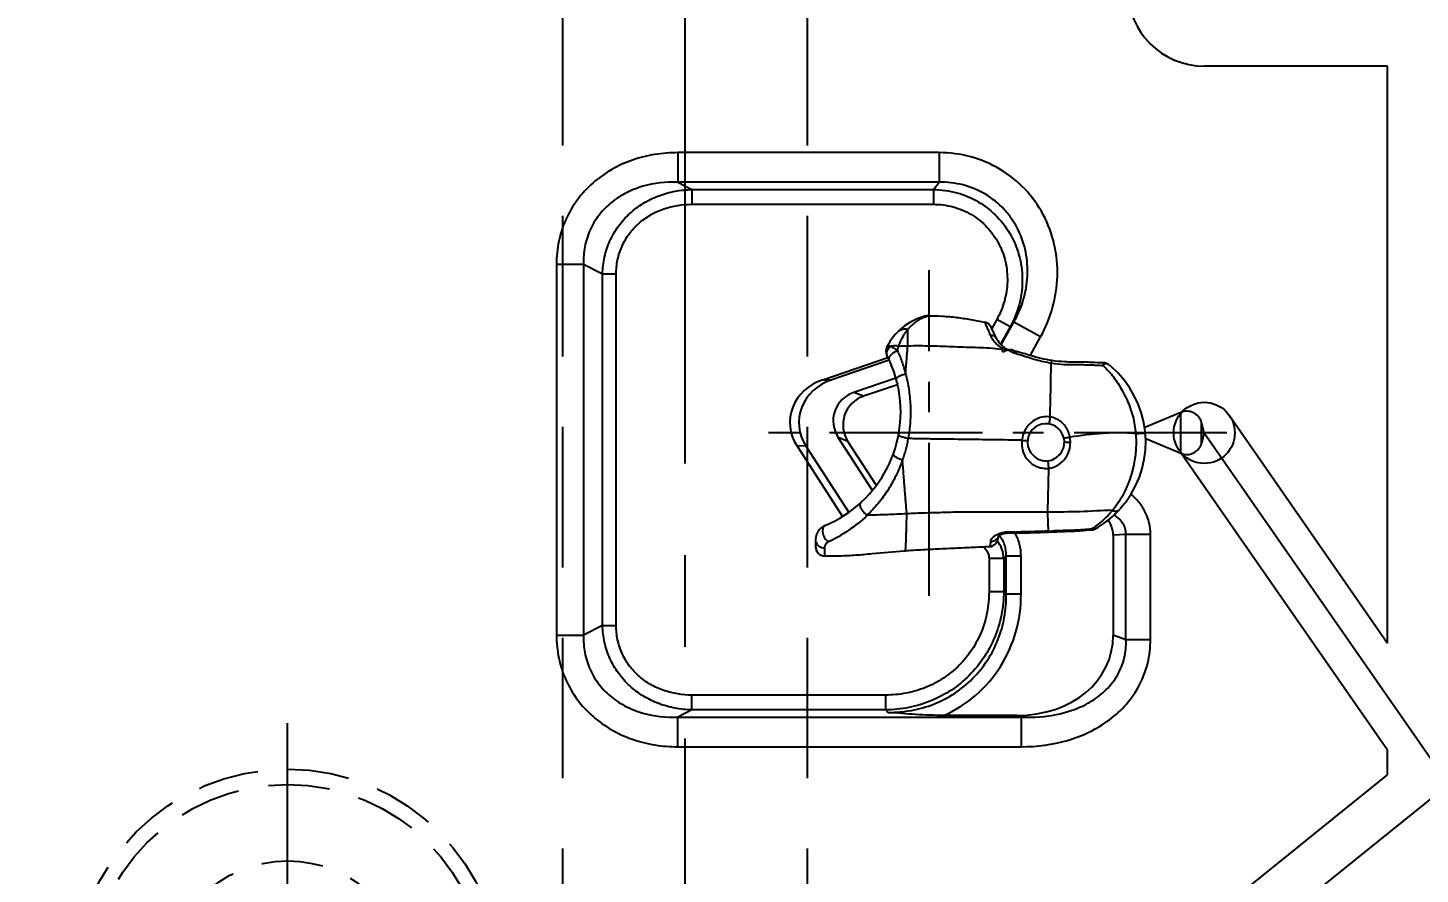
# Model space of a CAD drawing. Header units: millimetres. Extents: x 23075 to 24509, y -21593 to -20579.
# Drawn here: x 24135.58 to 24181.14, y -20863.32 to -20835.64 of the extents above; entities that cross this region are included whole.
import ezdxf

# ---------------------------------------------------------------- set-up
doc = ezdxf.new("R2010")
doc.units = ezdxf.units.MM
doc.header["$LTSCALE"] = 8
for name, pattern in [('CENTER', [2, 1.25, -0.25, 0.25, -0.25]), ('CENTER2', [1.125, 0.75, -0.125, 0.125, -0.125]), ('HIDDEN', [0.375, 0.25, -0.125])]:
    doc.linetypes.add(name, pattern=pattern)
for name, color, linetype in [('Cav-cor', 30, 'Continuous'), ('CL', 1, 'Continuous'), ('SCREW', 52, 'HIDDEN'), ('WT', 4, 'Continuous')]:
    doc.layers.add(name, color=color, linetype=linetype)
doc.layers.add('dim', color=3, linetype='Continuous', lineweight=15)
doc.styles.add('ROMANC', font='RomanC.ttf', dxfattribs={"width": 0.8, "height": 7})

# ---------------------------------------------------------------- blocks, each defined once
blk = doc.blocks.new('cb_8')
at = {"linetype": 'HIDDEN'}
blk.add_circle((0, 0), 7, dxfattribs=at)
at = {"layer": 'SCREW', "linetype": 'CENTER2', "ltscale": 5}
for p, q in [((0, -8.5), (0, 8.5)), ((-8.5, 0), (8.5, 0))]:
    blk.add_line(p, q, dxfattribs=at)
at = {"layer": 'SCREW'}
blk.add_lwpolyline([(-1.732, 3), (-3.464, 0), (-1.732, -3), (1.732, -3), (3.464, 0), (1.732, 3)], close=True, dxfattribs=at)
for radius in [6.5, 4]:
    blk.add_circle((0, 0), radius, dxfattribs=at)
at = {"layer": 'dim', "style": 'ROMANC', "width": 0.8}
blk.add_text('M 8', height=4.1865, dxfattribs=at).set_placement((-5.202, -1.858))

msp = doc.modelspace()

# ---------------------------------------------------------------- linework, layer by layer
at = {"layer": 'Cav-cor', "color": 241}
for p, q in [((24180.076, -20836.885), (24174.076, -20836.885)), ((24180.076, -20855.759), (24180.076, -20836.885)), ((24156.844, -20839.718), (24156.844, -20840.684)), ((24165.402, -20839.718), (24156.844, -20839.718)), ((24165.402, -20839.718), (24165.402, -20840.684)), ((24156.844, -20840.684), (24157.311, -20840.924)), ((24165.402, -20840.684), (24156.844, -20840.684)), ((24165.214, -20840.924), (24165.402, -20840.684)), ((24157.311, -20840.924), (24157.311, -20841.407)), ((24157.311, -20840.924), (24165.214, -20840.924)), ((24165.214, -20840.924), (24165.214, -20841.407)), ((24157.311, -20841.407), (24165.214, -20841.407)), ((24152.875, -20843.365), (24152.875, -20855.505)), ((24152.875, -20843.365), (24153.762, -20843.365)), ((24153.762, -20843.365), (24153.762, -20855.505)), ((24153.762, -20843.365), (24154.386, -20843.687)), ((24154.386, -20855.183), (24154.386, -20843.687)), ((24154.386, -20843.687), (24154.83, -20843.687)), ((24154.83, -20855.183), (24154.83, -20843.687)), ((24167.287, -20845.176), (24167.122, -20845.471)), ((24167.723, -20845.419), (24167.287, -20845.176)), ((24167.435, -20845.999), (24167.846, -20845.261)), ((24167.723, -20845.419), (24167.846, -20845.261)), ((24168.718, -20845.747), (24167.846, -20845.261)), ((24166.988, -20845.494), (24167.016, -20845.558)), ((24167.016, -20845.558), (24167.044, -20845.62)), ((24167.286, -20845.816), (24167.101, -20845.428)), ((24167.723, -20845.419), (24167.41, -20845.979)), ((24168.385, -20846.345), (24168.718, -20845.747)), ((24167.451, -20846.161), (24167.431, -20846.158)), ((24167.451, -20846.161), (24167.488, -20846.239)), ((24167.657, -20846.19), (24167.612, -20846.183)), ((24167.67, -20846.192), (24167.657, -20846.19)), ((24167.729, -20846.2), (24167.67, -20846.192)), ((24167.694, -20846.175), (24167.711, -20846.188)), ((24167.711, -20846.188), (24167.729, -20846.2)), ((24167.884, -20846.276), (24167.905, -20846.209)), ((24161.589, -20847.145), (24163.724, -20846.418)), ((24163.766, -20846.506), (24161.883, -20847.147)), ((24169.068, -20846.6), (24169.083, -20846.507)), ((24161.589, -20847.145), (24161.883, -20847.147)), ((24163.985, -20847.091), (24162.603, -20847.561)), ((24162.925, -20847.689), (24162.603, -20847.561)), ((24164.041, -20847.309), (24162.925, -20847.689)), ((24173.31, -20848.214), (24172.126, -20848.709)), ((24173.31, -20849.556), (24173.31, -20848.214)), ((24174.897, -20848.314), (24180.076, -20855.759)), ((24173.986, -20849.223), (24173.986, -20848.547)), ((24174.076, -20848.885), (24173.986, -20848.547)), ((24174.076, -20848.885), (24173.986, -20849.223)), ((24174.076, -20848.885), (24182.076, -20860.385)), ((24160.74, -20849.302), (24162.241, -20851.618)), ((24160.74, -20849.302), (24161.034, -20849.303)), ((24162.445, -20851.482), (24161.034, -20849.303)), ((24163.216, -20850.768), (24162.094, -20849.036)), ((24162.416, -20849.163), (24162.094, -20849.036)), ((24163.347, -20850.601), (24162.416, -20849.163)), ((24173.31, -20849.556), (24172.159, -20849.075)), ((24180.076, -20859.261), (24173.255, -20849.456)), ((24167.632, -20852.13), (24167.591, -20852.131)), ((24167.646, -20852.13), (24167.632, -20852.13)), ((24167.883, -20852.128), (24167.646, -20852.13)), ((24168.981, -20852.1), (24168.983, -20852.139)), ((24170.386, -20852.029), (24170.26, -20852.04)), ((24161.358, -20852.377), (24161.358, -20852.613)), ((24167.062, -20852.602), (24167.062, -20852.607)), ((24167.366, -20852.246), (24167.344, -20852.267)), ((24171.515, -20852.204), (24171.097, -20852.236)), ((24171.097, -20852.236), (24171.097, -20855.504)), ((24171.515, -20855.653), (24171.515, -20852.204)), ((24172.316, -20852.204), (24171.515, -20852.204)), ((24172.316, -20855.653), (24172.316, -20852.204)), ((24162.148, -20852.911), (24162.148, -20852.915)), ((24164.255, -20852.749), (24164.256, -20852.753)), ((24164.277, -20852.751), (24164.256, -20852.753)), ((24164.298, -20852.75), (24164.277, -20852.751)), ((24164.298, -20852.746), (24164.298, -20852.75)), ((24164.32, -20852.748), (24164.298, -20852.75)), ((24164.32, -20852.744), (24164.32, -20852.748)), ((24167.032, -20852.999), (24167.032, -20854.081)), ((24167.515, -20852.999), (24167.032, -20852.999)), ((24167.598, -20852.913), (24167.515, -20852.999)), ((24167.515, -20852.999), (24167.515, -20854.081)), ((24167.598, -20854.164), (24167.598, -20852.913)), ((24168.081, -20852.913), (24167.598, -20852.913)), ((24168.081, -20854.164), (24168.081, -20852.913)), ((24167.515, -20854.081), (24167.032, -20854.081)), ((24167.515, -20854.081), (24167.598, -20854.164)), ((24168.081, -20854.164), (24167.598, -20854.164)), ((24154.386, -20855.183), (24153.762, -20855.505)), ((24154.386, -20855.183), (24154.83, -20855.183)), ((24152.875, -20855.505), (24153.762, -20855.505)), ((24171.515, -20855.653), (24171.097, -20855.504)), ((24172.316, -20855.653), (24171.515, -20855.653)), ((24157.311, -20857.946), (24157.311, -20857.463)), ((24163.651, -20857.463), (24157.311, -20857.463)), ((24163.651, -20857.946), (24163.651, -20857.463)), ((24157.311, -20857.946), (24156.844, -20858.186)), ((24163.651, -20857.946), (24157.311, -20857.946)), ((24163.651, -20857.946), (24163.734, -20858.029)), ((24156.844, -20859.152), (24156.844, -20858.186)), ((24156.844, -20858.186), (24168.095, -20858.186)), ((24167.931, -20858.128), (24165.555, -20858.128)), ((24168.095, -20858.186), (24167.931, -20858.128)), ((24168.095, -20859.152), (24168.095, -20858.186)), ((24156.844, -20859.152), (24168.095, -20859.152)), ((24180.076, -20860.07), (24180.076, -20859.261)), ((24167.198, -20870.45), (24180.076, -20860.07)), ((24168.139, -20871.618), (24182.076, -20860.385))]:
    msp.add_line(p, q, dxfattribs=at)
msp.add_circle((24174.076, -20848.885), 1, dxfattribs=at)
for centre, radius, start, end in [((24174.076, -20834.385), 2.5, 90, 270), ((24165.471, -20847), 2.01, 106.5718, 152.4621), ((24165.042, -20845.557), 0.505, 89.8922, 106.5447), ((24166.829, -20845.558), 0.302, 25.5101, 78.5779), ((24153.082, -20851.831), 15.281, 23.7372, 23.9811), ((24167.915, -20845.308), 0.923, 203.7242, 208.7833), ((24167.894, -20845.319), 0.899, 208.8649, 220.5581), ((24163.956, -20846.21), 0.301, 152.4621, 207.4492), ((24167.871, -20845.338), 0.869, 220.5491, 226.9783), ((24167.844, -20845.367), 0.83, 226.9965, 234.9114), ((24167.74, -20845.599), 0.502, 205.5164, 232.7292), ((24167.83, -20845.386), 0.806, 234.9636, 237.1593), ((24167.823, -20845.396), 0.794, 237.1537, 240.7575), ((24167.21, -20846.314), 0.387, 43.7332, 48.8405), ((24169.262, -20849.975), 4.136, 114.5681, 115.4027), ((24167.785, -20845.477), 0.704, 247.9584, 255.4148), ((24168.899, -20849.195), 3.275, 113.1442, 114.4597), ((24167.781, -20845.488), 0.693, 255.4571, 259.5905), ((24167.696, -20845.962), 0.202, 255.219, 260.9793), ((24167.783, -20845.48), 0.7, 259.5804, 262.6979), ((24167.697, -20845.954), 0.21, 260.9875, 268.9778), ((24167.697, -20845.948), 0.216, 268.9798, 276.7242), ((24167.959, -20846.457), 0.345, 129.1748, 131.9772), ((24168.084, -20845.679), 0.631, 235.6797, 238.793), ((24168.067, -20845.707), 0.598, 238.7705, 243.9135), ((24167.742, -20846.32), 0.159, 71.861, 79.4511), ((24167.741, -20846.325), 0.164, 61.8065, 71.8326), ((24167.951, -20845.933), 0.281, 241.828, 243.7572), ((24167.944, -20845.946), 0.266, 243.7375, 253.5014), ((24160.121, -20848.202), 4.02, 13.7219, 27.4492), ((24168.056, -20845.731), 0.571, 243.9255, 252.5488), ((24182.152, -20800.713), 47.744, 252.612, 252.8494), ((23358.842, -20830.228), 810.392, 358.717827, 358.842358), ((24168.895, -20849.187), 3.266, 322.8113, 49.2581), ((24160.121, -20848.202), 4.02, 292.6093, 12.9423), ((24164.32, -20847.177), 0.301, 193.7219, 201.8011), ((24173.503, -20848.676), 0.5, 14.91, 112.69), ((24169.013, -20849.228), 0.91, 152.1644, 173.4364), ((24168.99, -20849.217), 0.885, 143.4748, 152.0883), ((24168.895, -20849.187), 0.603, 318.1844, 226.9685), ((24169.031, -20849.228), 0.929, 173.569, 179.3312), ((24173.503, -20849.094), 0.5, 247.31, 345.09), ((24168.895, -20849.187), 3.266, 299.667, 315.4332), ((24167.972, -20848.809), 4.054, 317.4866, 318.8054), ((24167.177, -20848.107), 5.114, 318.7526, 319.6858), ((24168.127, -20849.015), 3.803, 320.8645, 321.4767), ((24161.86, -20852.377), 0.502, 112.6093, 180), ((24167.257, -20793.208), 58.923, 270.60915, 270.79304), ((24168.689, -20841.691), 10.414, 271.6068, 272.2279), ((24169.311, -20850.321), 2.018, 302.1758, 303.8801), ((24161.659, -20852.613), 0.301, 180, 268.0295), ((24167.05, -20852.296), 0.306, 272.2519, 286.0524), ((24166.517, -20853.032), 0.999, 1.9172, 38.445), ((24167.419, -20852.325), 0.0943, 142.591, 148.2012), ((24167.658, -20852.796), 0.627, 92.1922, 100.9225), ((24167.627, -20851.975), 0.194, 272.1663, 276.4824), ((24161.659, -20852.327), 0.327, 251.8268, 267.9621)]:
    msp.add_arc(centre, radius, start, end, dxfattribs=at)
for centre, major_axis, ratio, start_param, end_param in [((24162.181, -20848.548), (1.668, -0.01), 0.89932, 1.939304, 3.675042), ((24162.475, -20848.55), (-1.668, 0.01), 0.89932, -1.202289, 0.533449), ((24162.957, -20848.511), (0.957, -0.379), 0.971024, 2.290463, 4.079566), ((24163.279, -20848.638), (0.957, -0.379), 0.971024, 2.290463, 4.079566), ((24169.848, -20852.269), (-1.247, -0.094), 0.799921, 3.081417, 3.603259), ((24167.35, -20855.022), (3.607, -1.292), 0.782917, -1.141728, 0.273402)]:
    msp.add_ellipse(centre, major_axis=major_axis, ratio=ratio, start_param=start_param, end_param=end_param, dxfattribs=at)
for points, knots in [([(24156.844, -20839.718), (24156.594, -20839.718), (24156.092, -20839.757), (24155.36, -20839.939), (24154.671, -20840.249), (24154.055, -20840.686), (24153.541, -20841.241), (24153.158, -20841.893), (24152.925, -20842.613), (24152.875, -20843.115), (24152.875, -20843.365)], [0, 0, 0, 0, 0.125063, 0.250104, 0.375126, 0.500121, 0.625093, 0.750055, 0.87502, 1, 1, 1, 1]), ([(24168.718, -20845.747), (24168.887, -20845.444), (24169.154, -20844.797), (24169.313, -20843.759), (24169.213, -20842.714), (24168.849, -20841.728), (24168.235, -20840.873), (24167.413, -20840.217), (24166.444, -20839.808), (24165.748, -20839.718), (24165.402, -20839.718)], [0, 0, 0, 0, 0.125057, 0.2501, 0.375118, 0.500111, 0.625081, 0.750042, 0.875012, 1, 1, 1, 1]), ([(24156.844, -20840.684), (24156.463, -20840.671), (24155.88, -20840.734), (24155.163, -20841.011), (24154.672, -20841.321), (24154.261, -20841.733), (24153.958, -20842.23), (24153.784, -20842.786), (24153.756, -20843.173), (24153.762, -20843.365)], [0, 0, 0, 0, 0.248725, 0.373698, 0.498835, 0.624109, 0.749455, 0.874781, 1, 1, 1, 1]), ([(24167.846, -20845.261), (24167.975, -20845.032), (24168.131, -20844.666), (24168.252, -20844.153), (24168.312, -20843.629), (24168.267, -20842.966), (24168.053, -20842.335), (24167.784, -20841.88), (24167.454, -20841.467), (24166.934, -20841.046), (24166.195, -20840.74), (24165.665, -20840.679), (24165.402, -20840.684)], [0, 0, 0, 0, 0.124691, 0.187166, 0.249669, 0.37453, 0.499499, 0.562172, 0.624867, 0.749957, 0.875021, 1, 1, 1, 1]), ([(24154.386, -20843.687), (24154.389, -20843.501), (24154.433, -20843.129), (24154.608, -20842.596), (24154.889, -20842.11), (24155.264, -20841.692), (24155.713, -20841.357), (24156.217, -20841.113), (24156.755, -20840.965), (24157.126, -20840.928), (24157.311, -20840.924)], [0, 0, 0, 0, 0.125053, 0.250289, 0.375426, 0.500551, 0.625589, 0.750509, 0.875312, 1, 1, 1, 1]), ([(24165.214, -20840.924), (24165.472, -20840.927), (24165.99, -20840.998), (24166.711, -20841.305), (24167.325, -20841.793), (24167.788, -20842.426), (24168.069, -20843.157), (24168.154, -20843.935), (24168.044, -20844.709), (24167.848, -20845.193), (24167.723, -20845.419)], [0, 0, 0, 0, 0.124996, 0.250058, 0.375086, 0.500118, 0.62513, 0.750096, 0.875093, 1, 1, 1, 1]), ([(24154.83, -20843.687), (24154.83, -20843.53), (24154.862, -20843.216), (24155.007, -20842.766), (24155.247, -20842.358), (24155.569, -20842.012), (24155.954, -20841.738), (24156.526, -20841.481), (24156.999, -20841.407), (24157.311, -20841.407)], [0, 0, 0, 0, 0.125119, 0.250386, 0.375544, 0.500715, 0.625835, 0.750899, 1, 1, 1, 1]), ([(24165.214, -20841.407), (24165.43, -20841.407), (24165.865, -20841.464), (24166.471, -20841.719), (24166.985, -20842.13), (24167.368, -20842.664), (24167.596, -20843.28), (24167.648, -20843.825), (24167.609, -20844.258), (24167.517, -20844.682), (24167.392, -20844.986), (24167.287, -20845.176)], [0, 0, 0, 0, 0.124948, 0.249931, 0.37487, 0.499823, 0.624791, 0.749758, 0.812368, 0.875028, 1, 1, 1, 1]), ([(24164.372, -20845.502), (24164.398, -20845.472), (24164.463, -20845.402), (24164.574, -20845.3), (24164.664, -20845.235), (24164.71, -20845.206)], [0, 0, 0, 0, 0.262261, 0.638496, 1, 1, 1, 1]), ([(24164.71, -20845.206), (24164.755, -20845.178), (24164.84, -20845.129), (24164.929, -20845.091), (24164.971, -20845.076)], [0, 0, 0, 0, 0.54796, 1, 1, 1, 1]), ([(24164.971, -20845.076), (24164.986, -20845.07), (24165.009, -20845.062), (24165.032, -20845.054), (24165.04, -20845.052)], [0, 0, 0, 0, 0.663101, 1, 1, 1, 1]), ([(24165.043, -20845.052), (24165.198, -20845.053), (24165.508, -20845.059), (24165.972, -20845.102), (24166.432, -20845.171), (24166.736, -20845.232), (24166.888, -20845.262)], [0, 0, 0, 0, 0.249998, 0.499995, 0.749993, 1, 1, 1, 1]), ([(24166.888, -20845.261), (24166.891, -20845.268), (24166.905, -20845.302), (24166.937, -20845.38), (24166.969, -20845.45), (24166.988, -20845.494)], [0, 0, 0, 0, 0.086029, 0.429966, 1, 1, 1, 1]), ([(24164.077, -20846.054), (24164.087, -20846.022), (24164.13, -20845.903), (24164.182, -20845.788), (24164.229, -20845.708)], [0, 0, 0, 0, 0.266128, 1, 1, 1, 1]), ([(24164.372, -20845.502), (24164.32, -20845.492), (24164.216, -20845.49), (24164.118, -20845.529), (24164.078, -20845.557)], [0, 0, 0, 0, 0.519584, 1, 1, 1, 1]), ([(24164.229, -20845.708), (24164.24, -20845.689), (24164.283, -20845.618), (24164.332, -20845.549), (24164.372, -20845.502)], [0, 0, 0, 0, 0.260247, 1, 1, 1, 1]), ([(24164.371, -20846.046), (24164.373, -20845.992), (24164.373, -20845.891), (24164.372, -20845.709), (24164.372, -20845.581), (24164.372, -20845.502)], [0, 0, 0, 0, 0.295642, 0.560899, 1, 1, 1, 1]), ([(24167.07, -20845.68), (24167.116, -20845.683), (24167.204, -20845.708), (24167.268, -20845.777), (24167.286, -20845.816)], [0, 0, 0, 0, 0.516554, 1, 1, 1, 1]), ([(24163.687, -20846.305), (24163.687, -20846.298), (24163.686, -20846.266), (24163.691, -20846.235), (24163.698, -20846.212)], [0, 0, 0, 0, 0.246671, 1, 1, 1, 1]), ([(24163.689, -20846.07), (24163.694, -20846.062), (24163.707, -20846.046), (24163.738, -20846.036), (24163.776, -20846.039), (24163.801, -20846.047), (24163.815, -20846.052)], [0, 0, 0, 0, 0.208429, 0.422805, 0.681133, 1, 1, 1, 1]), ([(24163.698, -20846.212), (24163.701, -20846.204), (24163.712, -20846.173), (24163.728, -20846.144), (24163.743, -20846.124)], [0, 0, 0, 0, 0.245891, 1, 1, 1, 1]), ([(24164.077, -20846.054), (24164.054, -20846.049), (24163.968, -20846.034), (24163.877, -20846.036), (24163.815, -20846.052)], [0, 0, 0, 0, 0.26794, 1, 1, 1, 1]), ([(24163.815, -20846.052), (24163.851, -20846.067), (24163.928, -20846.113), (24163.998, -20846.169), (24164.036, -20846.201)], [0, 0, 0, 0, 0.438617, 1, 1, 1, 1]), ([(24163.816, -20846.339), (24163.843, -20846.307), (24163.912, -20846.251), (24163.992, -20846.214), (24164.036, -20846.201)], [0, 0, 0, 0, 0.483814, 1, 1, 1, 1]), ([(24164.036, -20846.201), (24164.039, -20846.189), (24164.052, -20846.139), (24164.066, -20846.09), (24164.077, -20846.054)], [0, 0, 0, 0, 0.255914, 1, 1, 1, 1]), ([(24164.036, -20846.201), (24164.088, -20846.318), (24164.164, -20846.499), (24164.245, -20846.753), (24164.282, -20846.885), (24164.3, -20846.952)], [0, 0, 0, 0, 0.483133, 0.737338, 1, 1, 1, 1]), ([(24164.3, -20846.952), (24164.306, -20846.871), (24164.319, -20846.713), (24164.337, -20846.481), (24164.354, -20846.26), (24164.369, -20846.116), (24164.371, -20846.046)], [0, 0, 0, 0, 0.267809, 0.523686, 0.769261, 1, 1, 1, 1]), ([(24167.431, -20846.158), (24167.306, -20846.141), (24167.053, -20846.113), (24166.671, -20846.099), (24166.289, -20846.088), (24165.906, -20846.073), (24165.523, -20846.058), (24165.139, -20846.048), (24164.756, -20846.039), (24164.499, -20846.042), (24164.371, -20846.046)], [0, 0, 0, 0, 0.124178, 0.248864, 0.373897, 0.499036, 0.624063, 0.749221, 0.874533, 1, 1, 1, 1]), ([(24167.435, -20845.999), (24167.436, -20846), (24167.446, -20846.008), (24167.456, -20846.016), (24167.465, -20846.023)], [0, 0, 0, 0, 0.121377, 1, 1, 1, 1]), ([(24167.435, -20846.089), (24167.442, -20846.093), (24167.47, -20846.108), (24167.498, -20846.121), (24167.521, -20846.13)], [0, 0, 0, 0, 0.24676, 1, 1, 1, 1]), ([(24167.49, -20846.047), (24167.493, -20846.05), (24167.507, -20846.065), (24167.52, -20846.079), (24167.532, -20846.089)], [0, 0, 0, 0, 0.225535, 1, 1, 1, 1]), ([(24167.532, -20846.089), (24167.539, -20846.096), (24167.572, -20846.125), (24167.611, -20846.149), (24167.644, -20846.157)], [0, 0, 0, 0, 0.223882, 1, 1, 1, 1]), ([(24167.904, -20846.21), (24167.919, -20846.212), (24167.977, -20846.223), (24168.035, -20846.239), (24168.078, -20846.251)], [0, 0, 0, 0, 0.243034, 1, 1, 1, 1]), ([(24163.769, -20846.511), (24163.761, -20846.495), (24163.755, -20846.455), (24163.767, -20846.418), (24163.775, -20846.399)], [0, 0, 0, 0, 0.46511, 1, 1, 1, 1]), ([(24163.775, -20846.399), (24163.778, -20846.394), (24163.789, -20846.373), (24163.804, -20846.353), (24163.816, -20846.339)], [0, 0, 0, 0, 0.235628, 1, 1, 1, 1]), ([(24168.073, -20846.335), (24168.155, -20846.36), (24168.319, -20846.411), (24168.565, -20846.488), (24168.815, -20846.553), (24168.983, -20846.585), (24169.068, -20846.6)], [0, 0, 0, 0, 0.250014, 0.500007, 0.749987, 1, 1, 1, 1]), ([(24168.078, -20846.251), (24168.103, -20846.259), (24168.205, -20846.29), (24168.307, -20846.323), (24168.385, -20846.345)], [0, 0, 0, 0, 0.244551, 1, 1, 1, 1]), ([(24168.385, -20846.345), (24168.5, -20846.378), (24168.73, -20846.443), (24168.965, -20846.488), (24169.083, -20846.507)], [0, 0, 0, 0, 0.500005, 1, 1, 1, 1]), ([(24169.068, -20846.6), (24169.208, -20846.625), (24169.42, -20846.646), (24169.703, -20846.653), (24169.916, -20846.652), (24170.128, -20846.652), (24170.341, -20846.658), (24170.553, -20846.669), (24170.695, -20846.675), (24170.766, -20846.677)], [0, 0, 0, 0, 0.249939, 0.374945, 0.499957, 0.624964, 0.749978, 0.874989, 1, 1, 1, 1]), ([(24169.083, -20846.507), (24169.225, -20846.53), (24169.44, -20846.55), (24169.728, -20846.559), (24169.944, -20846.559), (24170.159, -20846.561), (24170.447, -20846.571), (24170.662, -20846.583), (24170.806, -20846.586)], [0, 0, 0, 0, 0.249943, 0.374951, 0.499965, 0.624972, 0.749983, 1, 1, 1, 1]), ([(24170.766, -20846.677), (24170.772, -20846.657), (24170.781, -20846.63), (24170.796, -20846.6), (24170.803, -20846.589), (24170.806, -20846.586)], [0, 0, 0, 0, 0.632496, 0.851236, 1, 1, 1, 1]), ([(24170.766, -20846.677), (24170.784, -20846.658), (24170.818, -20846.628), (24170.862, -20846.607), (24170.881, -20846.607)], [0, 0, 0, 0, 0.58851, 1, 1, 1, 1]), ([(24170.766, -20846.677), (24170.785, -20846.695), (24170.859, -20846.769), (24170.931, -20846.846), (24170.982, -20846.906)], [0, 0, 0, 0, 0.246776, 1, 1, 1, 1]), ([(24163.999, -20847.14), (24163.997, -20847.134), (24163.997, -20847.116), (24164.015, -20847.088), (24164.034, -20847.07), (24164.046, -20847.06)], [0, 0, 0, 0, 0.183387, 0.528225, 1, 1, 1, 1]), ([(24164.046, -20847.06), (24164.051, -20847.057), (24164.073, -20847.041), (24164.096, -20847.027), (24164.114, -20847.018)], [0, 0, 0, 0, 0.226857, 1, 1, 1, 1]), ([(24164.114, -20847.018), (24164.128, -20847.011), (24164.188, -20846.983), (24164.251, -20846.963), (24164.3, -20846.952)], [0, 0, 0, 0, 0.234891, 1, 1, 1, 1]), ([(24164.3, -20846.952), (24164.322, -20847.035), (24164.362, -20847.203), (24164.409, -20847.459), (24164.439, -20847.721), (24164.458, -20847.941), (24164.465, -20848.119), (24164.465, -20848.299), (24164.453, -20848.524), (24164.429, -20848.792), (24164.403, -20848.97), (24164.387, -20849.058)], [0, 0, 0, 0, 0.121032, 0.243675, 0.367558, 0.492739, 0.555799, 0.619177, 0.746492, 0.873717, 1, 1, 1, 1]), ([(24170.982, -20846.906), (24171.039, -20846.971), (24171.148, -20847.107), (24171.294, -20847.328), (24171.43, -20847.563), (24171.554, -20847.81), (24171.659, -20848.071), (24171.741, -20848.342), (24171.804, -20848.622), (24171.824, -20848.813), (24171.833, -20848.908)], [0, 0, 0, 0, 0.116458, 0.236459, 0.35957, 0.484739, 0.61169, 0.740087, 0.869557, 1, 1, 1, 1]), ([(24169.031, -20848.361), (24168.96, -20848.35), (24168.814, -20848.35), (24168.606, -20848.413), (24168.422, -20848.528), (24168.322, -20848.633), (24168.279, -20848.691)], [0, 0, 0, 0, 0.250526, 0.499822, 0.749334, 1, 1, 1, 1]), ([(24169.031, -20848.361), (24169.027, -20848.39), (24169.02, -20848.431), (24169.011, -20848.485), (24169.004, -20848.52), (24168.998, -20848.548), (24168.993, -20848.57), (24168.989, -20848.583), (24168.987, -20848.589), (24168.986, -20848.59), (24168.985, -20848.59)], [0, 0, 0, 0, 0.367957, 0.540098, 0.693515, 0.821183, 0.917093, 0.977016, 0.992849, 1, 1, 1, 1]), ([(24169.63, -20848.853), (24169.58, -20848.729), (24169.418, -20848.501), (24169.162, -20848.382), (24169.031, -20848.361)], [0, 0, 0, 0, 0.500427, 1, 1, 1, 1]), ([(24164.071, -20848.951), (24164.07, -20848.955), (24164.078, -20848.965), (24164.108, -20848.983), (24164.172, -20849.008), (24164.27, -20849.035), (24164.346, -20849.051), (24164.387, -20849.058)], [0, 0, 0, 0, 0.034285, 0.097206, 0.316918, 0.635061, 1, 1, 1, 1]), ([(24171.833, -20848.908), (24171.654, -20848.893), (24171.294, -20848.877), (24170.574, -20848.902), (24170.037, -20848.973), (24169.681, -20849.027)], [0, 0, 0, 0, 0.249842, 0.499908, 1, 1, 1, 1]), ([(24171.833, -20848.908), (24171.847, -20849.077), (24171.85, -20849.414), (24171.801, -20849.789), (24171.747, -20850.03), (24171.718, -20850.148), (24171.685, -20850.262), (24171.636, -20850.411), (24171.568, -20850.588), (24171.511, -20850.727), (24171.48, -20850.794)], [0, 0, 0, 0, 0.261798, 0.519504, 0.582521, 0.644796, 0.706402, 0.7674, 0.886523, 1, 1, 1, 1]), ([(24171.833, -20848.908), (24171.873, -20848.905), (24171.931, -20848.9), (24172.005, -20848.895), (24172.052, -20848.893), (24172.091, -20848.892), (24172.117, -20848.892), (24172.133, -20848.892), (24172.141, -20848.893), (24172.146, -20848.894), (24172.148, -20848.895), (24172.148, -20848.896)], [0, 0, 0, 0, 0.377563, 0.549708, 0.701303, 0.826318, 0.919635, 0.953256, 0.977732, 0.993056, 1, 1, 1, 1]), ([(24164.387, -20849.058), (24164.376, -20849.119), (24164.351, -20849.239), (24164.309, -20849.419), (24164.26, -20849.595), (24164.221, -20849.711), (24164.201, -20849.769)], [0, 0, 0, 0, 0.251931, 0.502333, 0.751483, 1, 1, 1, 1]), ([(24168.109, -20849.124), (24167.798, -20849.12), (24167.333, -20849.114), (24166.712, -20849.106), (24166.246, -20849.1), (24165.781, -20849.094), (24165.393, -20849.09), (24165.083, -20849.084), (24164.851, -20849.082), (24164.618, -20849.08), (24164.463, -20849.07), (24164.387, -20849.058)], [0, 0, 0, 0, 0.250132, 0.375272, 0.500379, 0.625308, 0.750267, 0.812659, 0.875123, 0.937642, 1, 1, 1, 1]), ([(24168.103, -20849.217), (24168.102, -20849.319), (24168.136, -20849.523), (24168.242, -20849.702), (24168.309, -20849.777)], [0, 0, 0, 0, 0.501283, 1, 1, 1, 1]), ([(24168.109, -20849.124), (24168.143, -20849.128), (24168.191, -20849.131), (24168.249, -20849.131), (24168.272, -20849.13), (24168.281, -20849.128)], [0, 0, 0, 0, 0.603569, 0.83672, 1, 1, 1, 1]), ([(24169.681, -20849.027), (24169.656, -20849.033), (24169.62, -20849.04), (24169.574, -20849.049), (24169.545, -20849.054), (24169.521, -20849.059), (24169.504, -20849.061), (24169.495, -20849.063), (24169.49, -20849.063), (24169.487, -20849.063), (24169.485, -20849.063), (24169.485, -20849.063)], [0, 0, 0, 0, 0.382808, 0.555509, 0.706643, 0.83061, 0.922897, 0.955906, 0.979786, 0.994418, 1, 1, 1, 1]), ([(24169.696, -20849.2), (24169.671, -20849.2), (24169.634, -20849.199), (24169.587, -20849.198), (24169.558, -20849.196), (24169.534, -20849.194), (24169.515, -20849.192), (24169.505, -20849.19), (24169.498, -20849.188), (24169.498, -20849.187)], [0, 0, 0, 0, 0.38117, 0.553048, 0.703504, 0.827055, 0.919344, 0.97697, 1, 1, 1, 1]), ([(24169.54, -20849.7), (24169.59, -20849.628), (24169.669, -20849.466), (24169.695, -20849.289), (24169.696, -20849.2)], [0, 0, 0, 0, 0.497893, 1, 1, 1, 1]), ([(24164.201, -20849.769), (24164.17, -20849.857), (24164.103, -20850.031), (24164.008, -20850.244), (24163.924, -20850.408), (24163.859, -20850.528), (24163.793, -20850.646), (24163.699, -20850.799), (24163.572, -20850.982), (24163.407, -20851.192), (24163.231, -20851.392), (24163.109, -20851.521), (24163.047, -20851.583)], [0, 0, 0, 0, 0.129693, 0.257938, 0.321516, 0.38458, 0.446945, 0.508808, 0.631853, 0.754944, 0.877916, 1, 1, 1, 1]), ([(24163.898, -20849.581), (24163.893, -20849.594), (24163.912, -20849.62), (24163.942, -20849.646), (24163.98, -20849.672), (24164.027, -20849.698), (24164.101, -20849.733), (24164.16, -20849.755), (24164.201, -20849.769)], [0, 0, 0, 0, 0.112455, 0.210639, 0.336062, 0.484189, 0.649045, 1, 1, 1, 1]), ([(24164.341, -20851.531), (24164.339, -20851.465), (24164.325, -20851.331), (24164.308, -20851.126), (24164.291, -20850.914), (24164.273, -20850.695), (24164.256, -20850.471), (24164.232, -20850.162), (24164.214, -20849.927), (24164.201, -20849.769)], [0, 0, 0, 0, 0.11172, 0.228645, 0.349506, 0.473056, 0.600088, 0.731032, 1, 1, 1, 1]), ([(24168.309, -20849.777), (24168.392, -20849.871), (24168.553, -20849.985), (24168.799, -20850.049), (24168.928, -20850.049), (24168.992, -20850.041)], [0, 0, 0, 0, 0.49524, 0.747141, 1, 1, 1, 1]), ([(24168.484, -20849.627), (24168.548, -20849.687), (24168.662, -20849.761), (24168.833, -20849.804), (24168.922, -20849.804), (24168.966, -20849.798)], [0, 0, 0, 0, 0.498871, 0.749446, 1, 1, 1, 1]), ([(24168.966, -20849.798), (24169.038, -20849.789), (24169.181, -20849.739), (24169.296, -20849.643), (24169.345, -20849.589)], [0, 0, 0, 0, 0.499612, 1, 1, 1, 1]), ([(24168.992, -20850.041), (24168.985, -20849.992), (24168.976, -20849.912), (24168.968, -20849.831), (24168.966, -20849.798)], [0, 0, 0, 0, 0.598771, 1, 1, 1, 1]), ([(24168.992, -20850.041), (24169.047, -20850.034), (24169.156, -20850.007), (24169.354, -20849.908), (24169.477, -20849.79), (24169.54, -20849.7)], [0, 0, 0, 0, 0.252482, 0.503541, 1, 1, 1, 1]), ([(24168.956, -20851.476), (24168.956, -20851.423), (24168.96, -20851.315), (24168.964, -20851.151), (24168.968, -20850.981), (24168.974, -20850.741), (24168.982, -20850.427), (24168.988, -20850.172), (24168.992, -20850.041)], [0, 0, 0, 0, 0.111197, 0.22557, 0.343483, 0.466844, 0.726176, 1, 1, 1, 1]), ([(24162.823, -20851.178), (24162.815, -20851.186), (24162.803, -20851.21), (24162.804, -20851.254), (24162.818, -20851.306), (24162.846, -20851.364), (24162.885, -20851.424), (24162.949, -20851.503), (24163.006, -20851.555), (24163.047, -20851.583)], [0, 0, 0, 0, 0.066736, 0.151262, 0.259797, 0.390794, 0.538579, 0.695254, 1, 1, 1, 1]), ([(24171.48, -20850.794), (24171.429, -20850.901), (24171.31, -20851.104), (24171.174, -20851.294), (24171.102, -20851.384)], [0, 0, 0, 0, 0.508973, 1, 1, 1, 1]), ([(24171.497, -20851.161), (24171.462, -20851.207), (24171.391, -20851.293), (24171.318, -20851.376), (24171.282, -20851.414)], [0, 0, 0, 0, 0.528086, 1, 1, 1, 1]), ([(24172.316, -20852.204), (24172.316, -20852.079), (24172.286, -20851.828), (24172.156, -20851.472), (24171.952, -20851.153), (24171.777, -20850.972), (24171.683, -20850.889)], [0, 0, 0, 0, 0.249896, 0.499854, 0.749889, 1, 1, 1, 1]), ([(24163.047, -20851.583), (24162.857, -20851.771), (24162.442, -20852.079), (24162.001, -20852.351), (24161.774, -20852.45)], [0, 0, 0, 0, 0.518739, 1, 1, 1, 1]), ([(24164.341, -20851.531), (24164.233, -20851.536), (24164.018, -20851.547), (24163.695, -20851.561), (24163.371, -20851.572), (24163.155, -20851.58), (24163.047, -20851.583)], [0, 0, 0, 0, 0.249851, 0.499813, 0.749924, 1, 1, 1, 1]), ([(24164.306, -20852.642), (24164.31, -20852.578), (24164.317, -20852.432), (24164.324, -20852.237), (24164.329, -20852.052), (24164.334, -20851.89), (24164.337, -20851.715), (24164.343, -20851.594), (24164.341, -20851.531)], [0, 0, 0, 0, 0.171849, 0.394351, 0.526635, 0.672335, 0.830445, 1, 1, 1, 1]), ([(24168.956, -20851.476), (24168.763, -20851.476), (24168.378, -20851.479), (24167.801, -20851.478), (24167.32, -20851.477), (24166.935, -20851.475), (24166.646, -20851.473), (24166.358, -20851.476), (24166.069, -20851.479), (24165.781, -20851.485), (24165.397, -20851.496), (24164.917, -20851.507), (24164.533, -20851.523), (24164.341, -20851.531)], [0, 0, 0, 0, 0.125127, 0.250236, 0.375333, 0.437874, 0.500406, 0.56292, 0.625381, 0.687823, 0.750285, 0.875183, 1, 1, 1, 1]), ([(24171.077, -20851.416), (24170.723, -20851.429), (24170.017, -20851.474), (24169.309, -20851.476), (24168.956, -20851.476)], [0, 0, 0, 0, 0.499986, 1, 1, 1, 1]), ([(24168.981, -20852.1), (24168.979, -20852.057), (24168.974, -20851.963), (24168.967, -20851.814), (24168.961, -20851.65), (24168.956, -20851.536), (24168.956, -20851.476)], [0, 0, 0, 0, 0.210679, 0.451552, 0.714716, 1, 1, 1, 1]), ([(24171.077, -20851.416), (24171.09, -20851.422), (24171.138, -20851.44), (24171.191, -20851.447), (24171.228, -20851.44)], [0, 0, 0, 0, 0.280598, 1, 1, 1, 1]), ([(24171.515, -20852.204), (24171.517, -20852.139), (24171.498, -20852.007), (24171.41, -20851.831), (24171.282, -20851.685), (24171.181, -20851.606), (24171.128, -20851.57)], [0, 0, 0, 0, 0.253378, 0.505054, 0.753832, 1, 1, 1, 1]), ([(24171.282, -20851.414), (24171.277, -20851.42), (24171.257, -20851.442), (24171.237, -20851.463), (24171.222, -20851.479)], [0, 0, 0, 0, 0.261382, 1, 1, 1, 1]), ([(24171.228, -20851.44), (24171.233, -20851.439), (24171.252, -20851.434), (24171.271, -20851.424), (24171.282, -20851.414)], [0, 0, 0, 0, 0.263733, 1, 1, 1, 1]), ([(24161.667, -20851.913), (24161.65, -20851.92), (24161.618, -20851.946), (24161.592, -20852.005), (24161.583, -20852.08), (24161.595, -20852.194), (24161.65, -20852.33), (24161.728, -20852.421), (24161.774, -20852.45)], [0, 0, 0, 0, 0.086974, 0.187828, 0.307943, 0.444924, 0.738479, 1, 1, 1, 1]), ([(24167.492, -20852.15), (24167.474, -20852.154), (24167.406, -20852.171), (24167.341, -20852.195), (24167.295, -20852.217)], [0, 0, 0, 0, 0.267134, 1, 1, 1, 1]), ([(24167.6, -20852.131), (24167.59, -20852.132), (24167.554, -20852.136), (24167.519, -20852.144), (24167.492, -20852.15)], [0, 0, 0, 0, 0.254494, 1, 1, 1, 1]), ([(24167.593, -20852.133), (24167.6, -20852.142), (24167.612, -20852.154), (24167.623, -20852.167), (24167.628, -20852.171)], [0, 0, 0, 0, 0.636167, 1, 1, 1, 1]), ([(24167.641, -20852.169), (24167.639, -20852.167), (24167.633, -20852.159), (24167.623, -20852.15), (24167.61, -20852.139), (24167.6, -20852.133), (24167.594, -20852.133)], [0, 0, 0, 0, 0.127587, 0.463397, 0.69408, 1, 1, 1, 1]), ([(24168.983, -20852.139), (24168.799, -20852.145), (24168.433, -20852.162), (24168.067, -20852.167), (24167.884, -20852.169)], [0, 0, 0, 0, 0.5, 1, 1, 1, 1]), ([(24168.981, -20852.1), (24168.83, -20852.105), (24168.527, -20852.118), (24168.224, -20852.124), (24168.072, -20852.126)], [0, 0, 0, 0, 0.5, 1, 1, 1, 1]), ([(24170.389, -20852.063), (24170.272, -20852.073), (24170.096, -20852.089), (24169.862, -20852.104), (24169.628, -20852.115), (24169.334, -20852.124), (24169.1, -20852.135), (24168.983, -20852.139)], [0, 0, 0, 0, 0.250015, 0.375001, 0.499991, 0.750007, 1, 1, 1, 1]), ([(24170.26, -20852.04), (24170.163, -20852.049), (24169.969, -20852.064), (24169.677, -20852.077), (24169.386, -20852.084), (24169.191, -20852.093), (24169.094, -20852.097)], [0, 0, 0, 0, 0.249999, 0.499992, 0.749992, 1, 1, 1, 1]), ([(24170.386, -20852.029), (24170.393, -20852.032), (24170.42, -20852.04), (24170.449, -20852.043), (24170.47, -20852.039)], [0, 0, 0, 0, 0.267454, 1, 1, 1, 1]), ([(24170.66, -20851.828), (24170.641, -20851.843), (24170.568, -20851.901), (24170.494, -20851.958), (24170.436, -20851.997)], [0, 0, 0, 0, 0.256295, 1, 1, 1, 1]), ([(24161.358, -20852.613), (24161.358, -20852.652), (24161.373, -20852.73), (24161.419, -20852.796), (24161.447, -20852.823)], [0, 0, 0, 0, 0.498843, 1, 1, 1, 1]), ([(24161.372, -20852.46), (24161.386, -20852.501), (24161.436, -20852.577), (24161.515, -20852.623), (24161.557, -20852.637)], [0, 0, 0, 0, 0.490533, 1, 1, 1, 1]), ([(24161.774, -20852.45), (24161.749, -20852.461), (24161.707, -20852.49), (24161.66, -20852.561), (24161.647, -20852.618), (24161.648, -20852.653)], [0, 0, 0, 0, 0.328232, 0.58558, 1, 1, 1, 1]), ([(24167.062, -20852.607), (24167.045, -20852.609), (24166.975, -20852.613), (24166.906, -20852.617), (24166.853, -20852.62)], [0, 0, 0, 0, 0.245821, 1, 1, 1, 1]), ([(24167.079, -20852.436), (24167.077, -20852.468), (24167.071, -20852.523), (24167.065, -20852.579), (24167.062, -20852.602)], [0, 0, 0, 0, 0.571089, 1, 1, 1, 1]), ([(24167.134, -20852.591), (24167.129, -20852.593), (24167.105, -20852.601), (24167.081, -20852.606), (24167.062, -20852.607)], [0, 0, 0, 0, 0.243083, 1, 1, 1, 1]), ([(24167.295, -20852.217), (24167.264, -20852.232), (24167.208, -20852.264), (24167.126, -20852.329), (24167.082, -20852.394), (24167.079, -20852.436)], [0, 0, 0, 0, 0.326306, 0.600725, 1, 1, 1, 1]), ([(24167.079, -20852.436), (24167.127, -20852.436), (24167.222, -20852.414), (24167.297, -20852.351), (24167.324, -20852.313)], [0, 0, 0, 0, 0.508281, 1, 1, 1, 1]), ([(24167.299, -20852.411), (24167.295, -20852.426), (24167.277, -20852.468), (24167.227, -20852.536), (24167.169, -20852.576), (24167.134, -20852.591)], [0, 0, 0, 0, 0.18337, 0.545746, 1, 1, 1, 1]), ([(24167.324, -20852.313), (24167.322, -20852.321), (24167.315, -20852.354), (24167.307, -20852.387), (24167.299, -20852.411)], [0, 0, 0, 0, 0.252819, 1, 1, 1, 1]), ([(24167.339, -20852.275), (24167.337, -20852.278), (24167.33, -20852.29), (24167.326, -20852.303), (24167.324, -20852.313)], [0, 0, 0, 0, 0.236491, 1, 1, 1, 1]), ([(24167.406, -20852.223), (24167.402, -20852.225), (24167.388, -20852.232), (24167.375, -20852.24), (24167.366, -20852.246)], [0, 0, 0, 0, 0.28867, 1, 1, 1, 1]), ([(24167.598, -20852.913), (24167.601, -20852.793), (24167.569, -20852.55), (24167.446, -20852.336), (24167.366, -20852.246)], [0, 0, 0, 0, 0.499399, 1, 1, 1, 1]), ([(24167.539, -20852.18), (24167.526, -20852.183), (24167.48, -20852.193), (24167.436, -20852.209), (24167.406, -20852.223)], [0, 0, 0, 0, 0.287474, 1, 1, 1, 1]), ([(24167.767, -20852.17), (24167.757, -20852.17), (24167.717, -20852.17), (24167.678, -20852.169), (24167.649, -20852.168)], [0, 0, 0, 0, 0.25371, 1, 1, 1, 1]), ([(24168.081, -20852.913), (24168.081, -20852.783), (24168.048, -20852.523), (24167.949, -20852.281), (24167.884, -20852.169)], [0, 0, 0, 0, 0.500051, 1, 1, 1, 1]), ([(24161.648, -20852.653), (24161.648, -20852.704), (24161.648, -20852.773), (24161.649, -20852.858), (24161.648, -20852.893), (24161.649, -20852.908)], [0, 0, 0, 0, 0.595128, 0.818914, 1, 1, 1, 1]), ([(24164.256, -20852.753), (24163.905, -20852.78), (24163.378, -20852.83), (24162.676, -20852.893), (24162.324, -20852.91), (24162.148, -20852.915)], [0, 0, 0, 0, 0.500003, 0.750005, 1, 1, 1, 1]), ([(24164.298, -20852.746), (24164.298, -20852.739), (24164.302, -20852.704), (24164.305, -20852.67), (24164.306, -20852.642)], [0, 0, 0, 0, 0.196152, 1, 1, 1, 1]), ([(24166.853, -20852.62), (24166.642, -20852.631), (24166.22, -20852.648), (24165.586, -20852.678), (24164.953, -20852.707), (24164.531, -20852.732), (24164.32, -20852.748)], [0, 0, 0, 0, 0.25, 0.500001, 0.750001, 1, 1, 1, 1]), ([(24166.853, -20852.62), (24166.909, -20852.664), (24167.002, -20852.782), (24167.032, -20852.927), (24167.032, -20852.999)], [0, 0, 0, 0, 0.499754, 1, 1, 1, 1]), ([(24167.032, -20854.081), (24167.032, -20854.303), (24166.991, -20854.747), (24166.804, -20855.389), (24166.494, -20855.983), (24166.071, -20856.502), (24165.552, -20856.925), (24164.959, -20857.234), (24164.317, -20857.422), (24163.873, -20857.463), (24163.651, -20857.463)], [0, 0, 0, 0, 0.125, 0.250001, 0.375006, 0.50001, 0.625012, 0.750013, 0.875008, 1, 1, 1, 1]), ([(24167.515, -20854.081), (24167.513, -20854.334), (24167.462, -20854.84), (24167.243, -20855.57), (24166.887, -20856.244), (24166.404, -20856.834), (24165.814, -20857.317), (24165.14, -20857.674), (24164.41, -20857.893), (24163.904, -20857.944), (24163.651, -20857.946)], [0, 0, 0, 0, 0.124973, 0.249968, 0.374984, 0.500009, 0.625032, 0.750044, 0.875035, 1, 1, 1, 1]), ([(24163.734, -20858.029), (24163.988, -20858.031), (24164.498, -20857.988), (24165.235, -20857.779), (24165.917, -20857.427), (24166.513, -20856.943), (24166.996, -20856.347), (24167.348, -20855.665), (24167.557, -20854.928), (24167.6, -20854.418), (24167.598, -20854.164)], [0, 0, 0, 0, 0.124995, 0.249994, 0.374997, 0.5, 0.625004, 0.750007, 0.875005, 1, 1, 1, 1]), ([(24165.555, -20858.128), (24165.932, -20857.959), (24166.642, -20857.51), (24167.46, -20856.557), (24167.969, -20855.408), (24168.081, -20854.577), (24168.081, -20854.164)], [0, 0, 0, 0, 0.249972, 0.499932, 0.749932, 1, 1, 1, 1]), ([(24157.311, -20857.946), (24157.126, -20857.943), (24156.755, -20857.906), (24156.217, -20857.757), (24155.713, -20857.513), (24155.264, -20857.178), (24154.889, -20856.76), (24154.608, -20856.274), (24154.433, -20855.741), (24154.389, -20855.369), (24154.386, -20855.183)], [0, 0, 0, 0, 0.124688, 0.249491, 0.374411, 0.499449, 0.624574, 0.749711, 0.874947, 1, 1, 1, 1]), ([(24157.311, -20857.463), (24156.999, -20857.463), (24156.526, -20857.389), (24155.954, -20857.132), (24155.569, -20856.859), (24155.247, -20856.512), (24155.007, -20856.104), (24154.862, -20855.654), (24154.83, -20855.34), (24154.83, -20855.183)], [0, 0, 0, 0, 0.249101, 0.374165, 0.499285, 0.624456, 0.749614, 0.874881, 1, 1, 1, 1]), ([(24152.875, -20855.505), (24152.875, -20855.755), (24152.925, -20856.257), (24153.158, -20856.977), (24153.541, -20857.629), (24154.055, -20858.184), (24154.671, -20858.621), (24155.36, -20858.931), (24156.092, -20859.113), (24156.594, -20859.152), (24156.844, -20859.152)], [0, 0, 0, 0, 0.12498, 0.249945, 0.374907, 0.499879, 0.624874, 0.749896, 0.874937, 1, 1, 1, 1]), ([(24153.762, -20855.505), (24153.756, -20855.697), (24153.784, -20856.084), (24153.958, -20856.64), (24154.261, -20857.138), (24154.672, -20857.549), (24155.163, -20857.859), (24155.88, -20858.136), (24156.463, -20858.199), (24156.844, -20858.186)], [0, 0, 0, 0, 0.125219, 0.250545, 0.375891, 0.501165, 0.626302, 0.751275, 1, 1, 1, 1]), ([(24168.095, -20859.152), (24168.603, -20859.152), (24169.372, -20859.053), (24170.326, -20858.69), (24170.985, -20858.295), (24171.551, -20857.775), (24171.987, -20857.14), (24172.257, -20856.418), (24172.316, -20855.908), (24172.316, -20855.653)], [0, 0, 0, 0, 0.249717, 0.374855, 0.499957, 0.625009, 0.750017, 0.875004, 1, 1, 1, 1]), ([(24168.095, -20858.186), (24168.492, -20858.201), (24169.096, -20858.158), (24169.863, -20857.935), (24170.406, -20857.672), (24170.885, -20857.303), (24171.261, -20856.824), (24171.487, -20856.259), (24171.523, -20855.853), (24171.515, -20855.653)], [0, 0, 0, 0, 0.248842, 0.373689, 0.498704, 0.623897, 0.749238, 0.874644, 1, 1, 1, 1]), ([(24165.555, -20858.128), (24165.247, -20858.128), (24164.639, -20858.104), (24164.032, -20858.055), (24163.734, -20858.029)], [0, 0, 0, 0, 0.507424, 1, 1, 1, 1])]:
    msp.add_open_spline(points, degree=3, knots=knots, dxfattribs=at)
for points in [[(24163.743, -20846.124), (24163.763, -20846.097), (24163.788, -20846.072), (24163.815, -20846.052)], [(24164.371, -20846.046), (24164.273, -20846.049), (24164.175, -20846.051), (24164.077, -20846.054)], [(24167.722, -20846.163), (24167.739, -20846.161), (24167.755, -20846.161), (24167.771, -20846.164)], [(24167.869, -20846.202), (24167.88, -20846.205), (24167.892, -20846.208), (24167.904, -20846.21)], [(24170.806, -20846.586), (24170.832, -20846.586), (24170.858, -20846.594), (24170.881, -20846.607)], [(24170.881, -20846.607), (24170.932, -20846.637), (24170.981, -20846.673), (24171.027, -20846.712)], [(24164.039, -20847.301), (24164.039, -20847.3), (24164.039, -20847.298), (24164.04, -20847.296)], [(24164.04, -20847.292), (24164.04, -20847.291), (24164.04, -20847.29), (24164.04, -20847.289)], [(24164.04, -20847.296), (24164.04, -20847.295), (24164.04, -20847.293), (24164.04, -20847.292)], [(24169.681, -20849.027), (24169.67, -20848.968), (24169.653, -20848.909), (24169.63, -20848.853)], [(24169.696, -20849.2), (24169.697, -20849.142), (24169.692, -20849.084), (24169.681, -20849.027)], [(24170.96, -20851.549), (24170.901, -20851.613), (24170.839, -20851.674), (24170.775, -20851.732)], [(24170.389, -20852.063), (24170.41, -20852.061), (24170.431, -20852.057), (24170.452, -20852.051)], [(24170.452, -20852.051), (24170.473, -20852.044), (24170.493, -20852.036), (24170.512, -20852.025)], [(24170.47, -20852.039), (24170.486, -20852.037), (24170.502, -20852.031), (24170.516, -20852.022)], [(24170.775, -20851.732), (24170.737, -20851.765), (24170.699, -20851.797), (24170.66, -20851.828)], [(24167.884, -20852.169), (24167.845, -20852.169), (24167.806, -20852.17), (24167.767, -20852.17)], [(24162.148, -20852.915), (24161.982, -20852.92), (24161.815, -20852.92), (24161.649, -20852.914)]]:
    msp.add_open_spline(points, degree=3, dxfattribs=at)
at = {"layer": 'CL', "color": 6, "linetype": 'CENTER', "ltscale": 0.5}
for p, q in [((24165.076, -20854.211), (24165.076, -20843.559)), ((24174.815, -20848.885), (24159.75, -20848.885))]:
    msp.add_line(p, q, dxfattribs=at)
at = {"layer": 'WT', "color": 125, "linetype": 'CENTER', "ltscale": 1.5}
msp.add_line((24157.076, -20666.885), (24157.076, -21066.885), dxfattribs=at)
at = {"layer": 'WT', "color": 125, "linetype": 'HIDDEN', "ltscale": 2.3}
for p, q in [((24153.076, -20696.885), (24153.076, -21036.885)), ((24161.076, -20696.885), (24161.076, -21036.885))]:
    msp.add_line(p, q, dxfattribs=at)

# ---------------------------------------------------------------- block references
at = {"layer": 'SCREW'}
msp.add_blockref('cb_8', (24144.076, -20866.885), dxfattribs=at)

doc.saveas('drawing.dxf')
